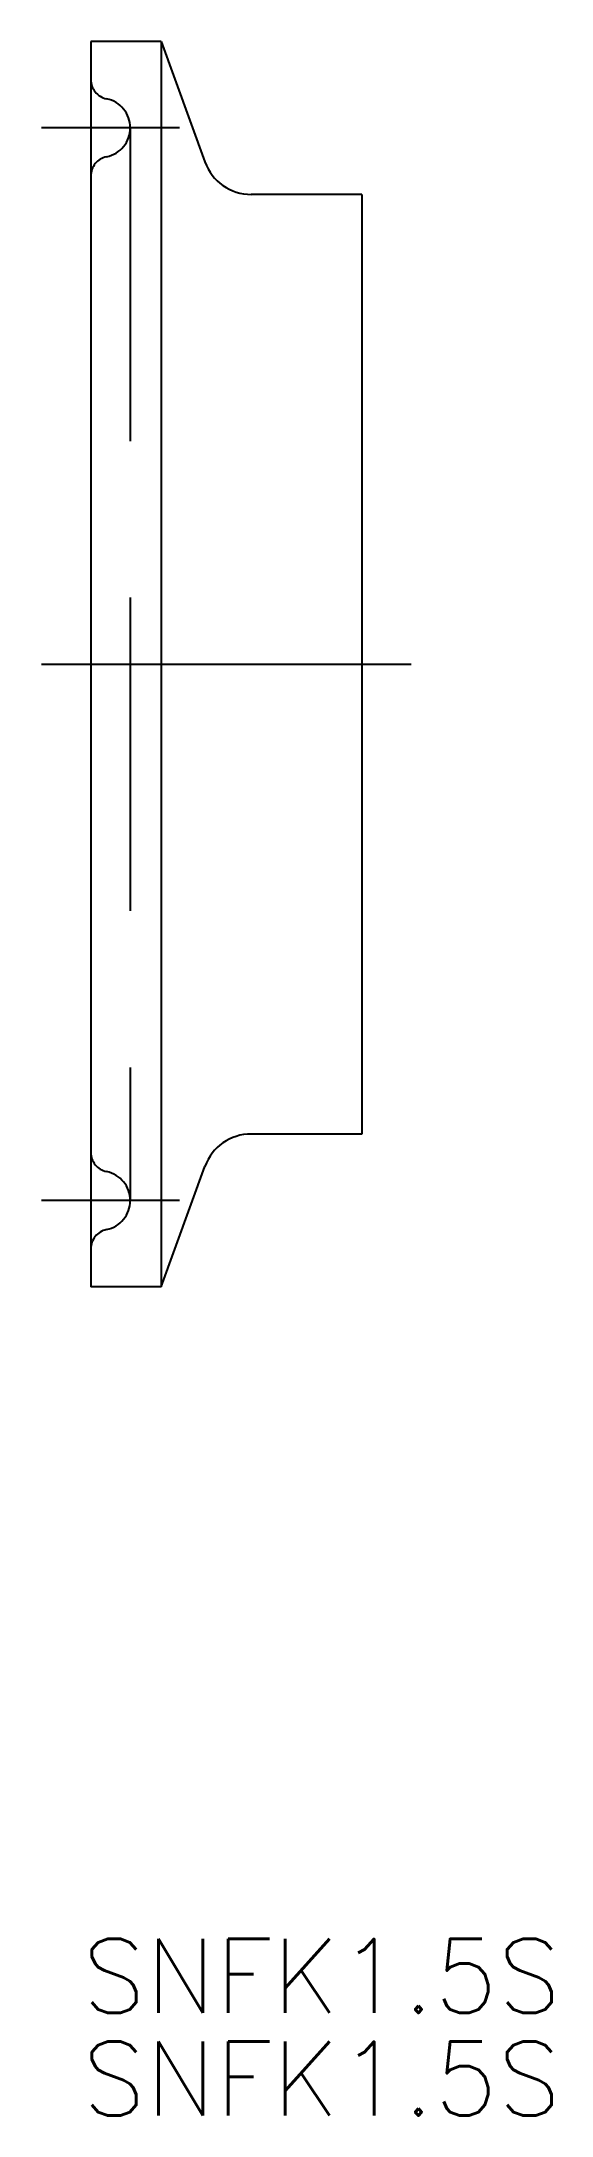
# Model space of a CAD drawing. Extents: x -2 to 18.7, y -58.8 to 25.2.
import ezdxf

# ---------------------------------------------------------------- set-up
doc = ezdxf.new("R2010")
doc.units = 0
doc.linetypes.add('CENTER', pattern=[50.8, 31.75, -6.35, 6.35, -6.35])
doc.linetypes.add('DASHED', pattern=[19.05, 12.7, -6.35])
doc.layers.get('0').update_dxf_attribs({"linetype": 'CONTINUOUS'})
doc.layers.add('CENTER', color=1, linetype='CENTER')
doc.styles.get("Standard").update_dxf_attribs({"font": 'txt.shx', "height": 3, "bigfont": 'bigfont.shx'})

msp = doc.modelspace()

# ---------------------------------------------------------------- linework, layer by layer
at = {"color": 7, "linetype": 'CONTINUOUS'}
for p, q in [((0, 25.25), (0, -25.25)), ((2.85, 25.25), (0, 25.25)), ((2.85, 25.25), (2.85, -25.25)), ((2.85, 25.25), (4.628, 20.366)), ((11, 19.05), (6.507, 19.05)), ((11, 19.05), (11, -19.05)), ((11, -19.05), (6.507, -19.05)), ((2.85, -25.25), (4.628, -20.366)), ((2.85, -25.25), (0, -25.25))]:
    msp.add_line(p, q, dxfattribs=at)
at = {"color": 3, "linetype": 'DASHED'}
msp.add_line((1.6, 21.75), (1.6, -21.75), dxfattribs=at)
for centre, radius, start, end in [((0.8, 23.71), 0.8, 180, 258.46304), ((0.4, 21.75), 1.2, 281.53696, 78.46304), ((0.8, 19.79), 0.8, 101.53696, 180), ((0.8, -19.79), 0.8, 180, 258.46304), ((0.4, -21.75), 1.2, 281.53696, 78.46304), ((0.8, -23.71), 0.8, 101.53696, 180)]:
    msp.add_arc(centre, radius, start, end, dxfattribs=at)
at = {"color": 7, "linetype": 'CONTINUOUS'}
for centre, start, end in [((6.507, 21.05), 200, 270), ((6.507, -21.05), 90, 160)]:
    msp.add_arc(centre, 2, start, end, dxfattribs=at)
at = {"layer": 'CENTER', "color": 1, "linetype": 'CENTER'}
for p, q in [((3.6, 21.75), (-2, 21.75)), ((-2, 0), (13, 0)), ((3.6, -21.75), (-2, -21.75))]:
    msp.add_line(p, q, dxfattribs=at)

# ---------------------------------------------------------------- texts
at = {"color": 7, "linetype": 'CONTINUOUS'}
for p in [(-0.341, -54.687), (-0.341, -58.849)]:
    msp.add_text('SNFK1.5S', height=3, dxfattribs=at).set_placement(p)

doc.saveas('drawing.dxf')
